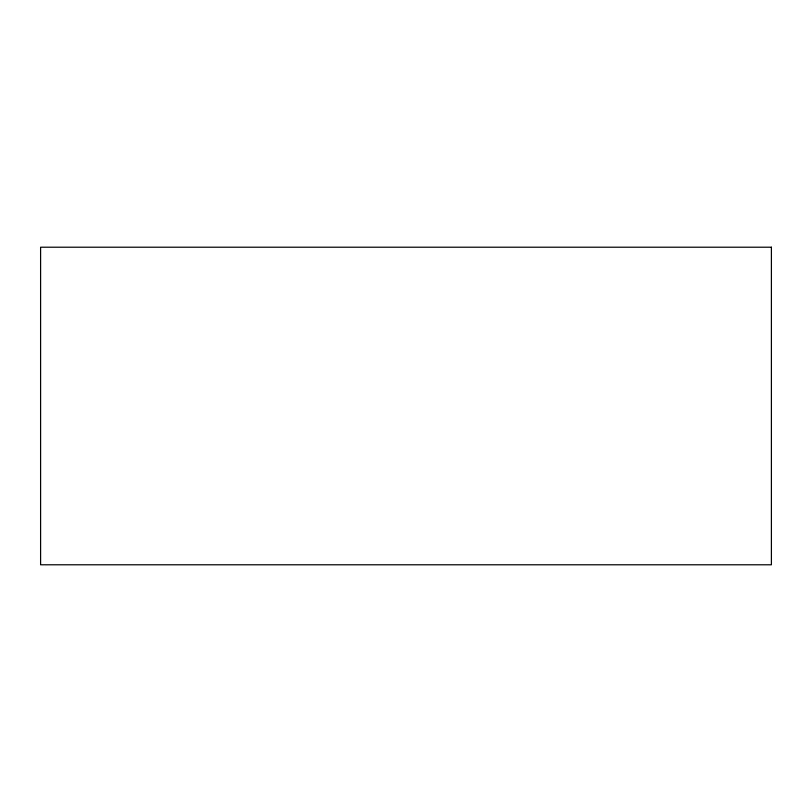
<?xml version="1.0" encoding="UTF-8"?>
<svg xmlns="http://www.w3.org/2000/svg" width="812" height="812" viewBox="0 0 812 812"><rect width="100%" height="100%" fill="white"/><g stroke="black" fill="none" stroke-linecap="round" stroke-linejoin="round"><path stroke-width="1.22" d="M771.4 247.213L40.6 247.213L40.6 564.787L771.4 564.787L771.4 247.213"/></g></svg>
